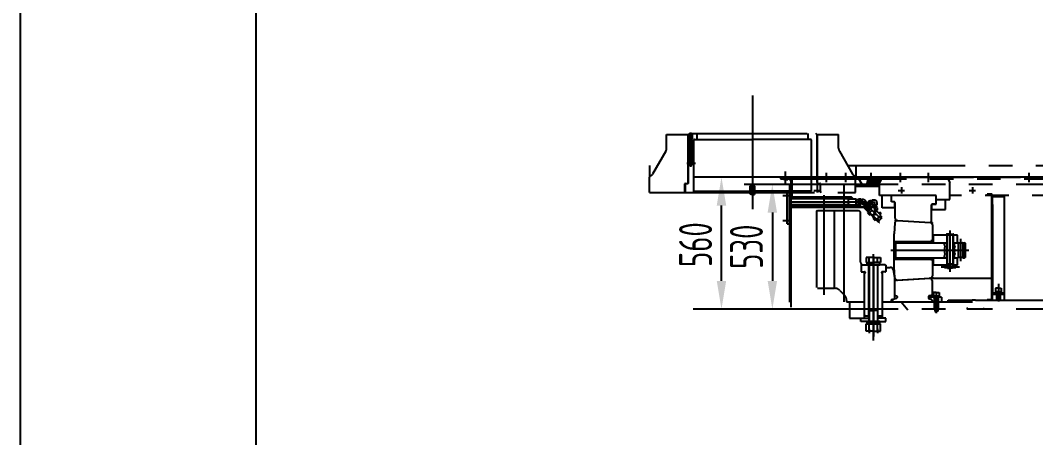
# Model space of a CAD drawing. Header units: millimetres. Extents: x -10 to 16810, y -10 to 11890.
# Drawn here: x 0 to 4313, y 6953 to 8725 of the extents above; entities that cross this region are included whole.
import ezdxf

# ---------------------------------------------------------------- set-up
doc = ezdxf.new("R2010")
doc.units = ezdxf.units.MM
doc.header["$LTSCALE"] = 400
for name, pattern in [('F', [0.75, 0.5, -0.25]), ('G', [2, 1.25, -0.25, 0.25, -0.25]), ('K', [2.5, 1.25, -0.25, 0.25, -0.25, 0.25, -0.25])]:
    doc.linetypes.add(name, pattern=pattern)
for name, color, linetype in [('01', 7, 'Continuous'), ('02', 1, 'Continuous'), ('04', 2, 'F'), ('05', 4, 'G'), ('07', 6, 'K'), ('08', 1, 'Continuous')]:
    doc.layers.add(name, color=color, linetype=linetype)
doc.styles.get("Standard").update_dxf_attribs({"font": 'isocp', "width": 0.707, "bigfont": 'intecad.shx'})
doc.dimstyles.new('INTE', dxfattribs={"dimscale": 40, "dimtxt": 3.5, "dimasz": 3, "dimexe": 3, "dimexo": 0, "dimgap": 1, "dimtad": 1, "dimdsep": 46, "dimtxsty": 'Standard', "dimcen": 0, "dimclrd": 1, "dimclre": 1, "dimclrt": 3, "dimaunit": 1, "dimazin": 0, "dimtfac": 1, "dimtmove": 0, "dimatfit": 0, "dimfxl": 1, "dimarcsym": 0})

# ---------------------------------------------------------------- blocks, each defined once
blk = doc.blocks.new('*D7')
at = {"layer": '08', "color": 1, "lineweight": -2}
for p, q in [((3039.7, 8058.8), (2858.4, 8058.8)), ((2978.4, 7618.8), (2978.4, 7938.8)), ((3267.7, 7498.8), (2858.4, 7498.8))]:
    blk.add_line(p, q, dxfattribs=at)
at = {"layer": '08', "color": 1}
for points in [[(2958.4, 7938.8), (2998.4, 7938.8), (2978.4, 8058.8)], [(2958.4, 7618.8), (2998.4, 7618.8), (2978.4, 7498.8)]]:
    blk.add_solid(points, dxfattribs=at)
at = {"layer": 'Defpoints', "color": 0}
for p in [(2978.4, 8058.8), (3039.7, 8058.8), (3267.7, 7498.8)]:
    blk.add_point(p, dxfattribs=at)
at = {"layer": '08', "color": 3, "insert": (2868.4, 7772.7), "char_height": 140, "attachment_point": 5, "rotation": 90}
blk.add_mtext('560', dxfattribs=at)
blk = doc.blocks.new('*U5')
at = {"layer": '01'}
for p, q in [((0, 80), (4, 80)), ((0, 80), (0, 0)), ((6, 14.5), (6, 78)), ((0, 0), (50, 0)), ((48, 6), (14.5, 6)), ((50, 0), (50, 4))]:
    blk.add_line(p, q, dxfattribs=at)
for centre, radius, start, end in [((4, 78), 1.98, 359.954, 90), ((14.5, 14.5), 8.5, 180, 270), ((48, 4), 1.98, 0, 89.9911)]:
    blk.add_arc(centre, radius, start, end, dxfattribs=at)
blk = doc.blocks.new('*U6')
at = {"layer": '01'}
for p, q in [((-9.2, 3.1), (-9.2, 0)), ((0, 3.1), (-9.2, 3.1)), ((-9.2, 0), (0, 0)), ((0, 0), (-1.8, 3.1)), ((0, 3.1), (1.8, 0)), ((0, 3.1), (9.2, 3.1)), ((9.2, 0), (0, 0)), ((9.2, 3.1), (9.2, 0))]:
    blk.add_line(p, q, dxfattribs=at)
at = {"layer": '05'}
blk.add_line((0, 5.2), (0, -2.1), dxfattribs=at)
blk = doc.blocks.new('*D12')
at = {"layer": '08', "color": 1, "lineweight": -2}
for p, q in [((3267.7, 8028.8), (3074.5, 8028.8)), ((3194.5, 7908.8), (3194.5, 7618.8)), ((3267.7, 7498.8), (3074.5, 7498.8))]:
    blk.add_line(p, q, dxfattribs=at)
at = {"layer": '08', "color": 1}
for points in [[(3174.5, 7908.8), (3214.5, 7908.8), (3194.5, 8028.8)], [(3174.5, 7618.8), (3214.5, 7618.8), (3194.5, 7498.8)]]:
    blk.add_solid(points, dxfattribs=at)
at = {"layer": 'Defpoints', "color": 0}
for p in [(3267.7, 8028.8), (3194.5, 7498.8), (3267.7, 7498.8)]:
    blk.add_point(p, dxfattribs=at)
at = {"layer": '08', "color": 3, "insert": (3084.5, 7763.8), "char_height": 140, "attachment_point": 5, "rotation": 90}
blk.add_mtext('530', dxfattribs=at)
blk = doc.blocks.new('*U80')
at = {"layer": '01'}
blk.add_lwpolyline([(25, 292), (25, 5)], dxfattribs=at)
at = {"layer": '02'}
blk.add_lwpolyline([(0, 297), (0, 0)], dxfattribs=at)

msp = doc.modelspace()

# ---------------------------------------------------------------- hatches: boundary and pattern name
at = {"layer": '07', "linetype": 'K'}
h = msp.add_hatch(dxfattribs=at)
h.set_pattern_fill('_USER', color=6, scale=5, angle=315, style=0, double=1, pattern_type=0)
h.set_pattern_definition([(315, (-1262.5316, 1423.421), (3.535534, 3.535534), []), (45, (-1262.5316, 1423.421), (-3.535534, 3.535534), [])])
h.paths.add_polyline_path([(3649.161, 8020.8052), (3649.161, 8036.8052), (3662.161, 8058.8052), (3604.661, 8058.8052), (3594.479, 8020.8052)])
h = msp.add_hatch(color=6, dxfattribs=at)
h.paths.add_polyline_path([(4020.161, 7504.1731), (4020.161, 7500.8052), (4024.3172, 7500.8052)])
h.paths.add_polyline_path([(4096.161, 7504.0232), (4092.1038, 7500.8052), (4096.161, 7500.8052)])

# ---------------------------------------------------------------- linework, layer by layer
at = {"layer": '01'}
for p, q in [((5998.661, 8058.8052), (3039.698, 8058.8052)), ((3257.661, 7860.6552), (3257.661, 7994.6552)), ((3267.661, 7994.6552), (3257.661, 7994.6552)), ((3257.661, 7860.6552), (3257.661, 7994.6552)), ((3267.661, 7994.6552), (3257.661, 7994.6552)), ((3267.661, 7860.6552), (3267.661, 7994.6552)), ((3267.661, 7860.6552), (3267.661, 7994.6552)), ((3531.2616, 7973.6552), (3267.661, 7973.6552)), ((3524.3898, 7966.8658), (3267.661, 7966.8658)), ((3524.3898, 7941.8658), (3267.661, 7941.8658)), ((3517.9903, 7966.8658), (3549.9903, 7966.8658)), ((3517.9903, 7941.8658), (3517.9903, 7966.8658)), ((3517.9903, 7941.8658), (3549.9903, 7941.8658)), ((3538.051, 7966.8658), (3531.2616, 7973.6552)), ((3549.9903, 7965.0591), (3559.9903, 7965.0591)), ((3549.9903, 7943.6726), (3559.9903, 7943.6726)), ((3559.9903, 7966.8658), (3569.9903, 7966.8658)), ((3559.9903, 7959.0716), (3569.9903, 7959.0716)), ((3559.9903, 7949.6601), (3569.9903, 7949.6601)), ((3559.9903, 7941.8658), (3569.9903, 7941.8658)), ((3571.2616, 7933.6552), (3563.051, 7941.8658)), ((3575.1669, 7961.6533), (3569.9903, 7961.5599)), ((3575.1669, 7961.6533), (3569.9903, 7961.5599)), ((3575.4194, 7947.6555), (3569.9903, 7947.5576)), ((3575.4194, 7947.6555), (3569.9903, 7947.5576)), ((3580.1187, 7964.367), (3575.1196, 7964.2768)), ((3575.1196, 7964.2768), (3575.4667, 7945.0319)), ((3576.965, 7945.059), (3575.4667, 7945.0319)), ((3580.8251, 7943.3703), (3580.5264, 7943.6585)), ((3592.9331, 7955.9231), (3580.8251, 7943.3703)), ((3581.5273, 7944.0983), (3584.1843, 7941.5354)), ((3591.774, 7953.1248), (3582.3251, 7943.3288)), ((3582.6341, 7939.9282), (3595.5901, 7953.3603)), ((3587.3329, 7935.3959), (3582.6341, 7939.9282)), ((3592.9331, 7955.9231), (3586.9737, 7961.6714)), ((3590.9762, 7953.8943), (3593.6332, 7951.3315)), ((3600.2889, 7948.828), (3595.5901, 7953.3603)), ((3604.3417, 7957.3637), (3602.3417, 7955.8566)), ((3602.3417, 7955.8566), (3602.3417, 7946.8708)), ((3604.3417, 7945.3637), (3602.3417, 7946.8708)), ((3604.3417, 7957.3637), (3604.3417, 7945.3637)), ((3607.0664, 7938.6449), (3605.6647, 7939.9969)), ((3607.0664, 7938.6449), (3605.6647, 7939.9969)), ((3608.3417, 7958.3637), (3607.3417, 7957.3637)), ((3607.3417, 7957.3637), (3607.3417, 7945.3637)), ((3608.3417, 7944.3637), (3607.3417, 7945.3637)), ((3618.3417, 7958.3637), (3608.3417, 7958.3637)), ((3618.3417, 7958.3637), (3608.3417, 7958.3637)), ((3618.3417, 7944.3637), (3608.3417, 7944.3637)), ((3618.3417, 7944.3637), (3608.3417, 7944.3637)), ((3618.3417, 7960.9877), (3618.3417, 7941.7397)), ((3629.3417, 7960.9877), (3618.3417, 7960.9877)), ((3618.3417, 7941.7397), (3638.9657, 7941.7397)), ((3622.5365, 7941.7397), (3622.5365, 7936.0922)), ((3636.1469, 7941.7397), (3636.1469, 7936.0922)), ((3638.9657, 7951.3637), (3638.9657, 7941.7397)), ((3583.9037, 7933.6552), (3267.661, 7933.6552)), ((3582.661, 7930.6552), (3267.661, 7930.6552)), ((3647.1639, 7866.1524), (3582.661, 7930.6552)), ((3649.2852, 7868.2737), (3583.7932, 7933.7657)), ((3597.347, 7928.5685), (3595.9453, 7929.9205)), ((3597.347, 7928.5685), (3595.9453, 7929.9205)), ((3601.8548, 7911.4615), (3598.3071, 7907.9382)), ((3598.3071, 7907.9382), (3608.0738, 7898.1039)), ((3620.8119, 7933.7186), (3602.2624, 7915.2965)), ((3608.0394, 7921.0338), (3602.3639, 7915.3973)), ((3607.9734, 7920.9682), (3603.4371, 7924.7994)), ((3611.6215, 7901.6272), (3608.0738, 7898.1039)), ((3614.6825, 7927.8153), (3608.4442, 7921.3479)), ((3614.6825, 7927.8153), (3608.4442, 7921.3479)), ((3614.8786, 7914.437), (3609.0582, 7908.6567)), ((3615.1922, 7928.1375), (3611.0527, 7932.6947)), ((3620.3035, 7936.0922), (3638.9657, 7936.0922)), ((3620.3035, 7934.2306), (3620.3035, 7936.0922)), ((3656.0452, 7898.2416), (3620.8119, 7933.7186)), ((3636.3417, 7919.5637), (3636.3417, 7918.0814)), ((3656.0452, 7898.2416), (3637.5972, 7879.9203)), ((3638.9657, 7929.5637), (3638.9657, 7936.0922)), ((3647.2803, 7907.0672), (3650.828, 7910.5905)), ((3656.7535, 7904.624), (3650.828, 7910.5905)), ((3656.7535, 7904.624), (3653.2058, 7901.1007)), ((3257.661, 7860.6552), (3267.661, 7860.6552)), ((3257.661, 7860.6552), (3267.661, 7860.6552)), ((3624.4749, 7888.8414), (3620.9272, 7885.3181)), ((3620.9272, 7885.3181), (3630.6939, 7875.4838)), ((3634.2416, 7879.0071), (3630.6939, 7875.4838)), ((3647.1639, 7866.1524), (3649.2852, 7868.2737))]:
    msp.add_line(p, q, dxfattribs=at)
at = {"layer": '01', "color": 7, "linetype": 'Continuous'}
for p, q in [((3549.9903, 7941.8658), (3549.9903, 7966.8658)), ((3559.9903, 7941.8658), (3559.9903, 7966.8658)), ((3569.9903, 7941.8658), (3569.9903, 7966.8658)), ((3601.2231, 7949.7965), (3585.992, 7934.0058)), ((3589.7998, 7937.9535), (3596.9972, 7931.0111)), ((3608.4206, 7942.8541), (3593.1894, 7927.0634)), ((3594.5911, 7925.7114), (3609.8223, 7941.5021)), ((3597.4154, 7945.8488), (3604.6128, 7938.9064)), ((3599.6293, 7920.8517), (3614.8605, 7936.6424)), ((3601.2231, 7949.7965), (3608.4206, 7942.8541)), ((3607.3417, 7957.3637), (3604.3417, 7957.3637)), ((3607.3417, 7945.3637), (3604.3417, 7945.3637)), ((3611.0527, 7932.6947), (3606.0145, 7937.5544)), ((3614.8605, 7936.6424), (3609.8223, 7941.5021)), ((3585.992, 7934.0058), (3593.1894, 7927.0634)), ((3599.6293, 7920.8517), (3594.5911, 7925.7114)), ((3603.4371, 7924.7994), (3598.3989, 7929.659)), ((3640.3113, 7929.5637), (3624.9383, 7929.5637)), ((3640.3113, 7919.5637), (3634.8696, 7919.5637)), ((3640.3113, 7929.5637), (3640.3113, 7919.5637))]:
    msp.add_line(p, q, dxfattribs=at)
at = {"layer": '01'}
msp.add_lwpolyline([(3660.9264, 7887.3124), (3653.0382, 7895.2552), (3640.6042, 7882.9066), (3648.4924, 7874.9638)], close=True, dxfattribs=at)
for centre, radius, start, end in [((3577.0552, 7940.0598), 5, 46.0333581, 91.0333581), ((3580.2923, 7954.7446), 9.624, 46.0333581, 91.0333581), ((3629.3417, 7951.3637), 9.624, 0, 90)]:
    msp.add_arc(centre, radius, start, end, dxfattribs=at)
at = {"layer": '02'}
for p, q in [((3569.9903, 7960.5597), (3575.1849, 7960.6534)), ((3569.9903, 7948.5578), (3575.4013, 7948.6554)), ((3604.9705, 7939.2772), (3606.3721, 7937.9252)), ((3607.3417, 7957.3637), (3618.3417, 7957.3637)), ((3607.3417, 7945.3637), (3618.3417, 7945.3637)), ((3596.6396, 7930.6403), (3598.0413, 7929.2883))]:
    msp.add_line(p, q, dxfattribs=at)
at = {"layer": '04', "color": 2, "linetype": 'F'}
for p, q in [((3603.6768, 7909.6395), (3605.7981, 7911.7608)), ((3610.0408, 7903.2755), (3612.1621, 7905.3968)), ((3626.3042, 7887.012), (3628.4255, 7889.1334)), ((3634.7785, 7882.7585), (3630.5213, 7878.5305)), ((3632.6682, 7880.6481), (3634.7895, 7882.7694))]:
    msp.add_line(p, q, dxfattribs=at)
at = {"layer": '05', "color": 4, "linetype": 'G'}
for p, q in [((3110.661, 8405.4677), (3110.661, 7923.6598)), ((2848.911, 8103.3258), (2848.911, 8249.4608)), ((2831.1493, 8119.3052), (2867.4639, 8119.3052)), ((3250.661, 8025.9908), (3250.661, 8083.1907)), ((3239.7641, 7981.6552), (3277.9552, 7981.6552)), ((3415.003, 7560.1288), (3415.003, 7982.7823)), ((3267.661, 7954.3658), (3594.6937, 7954.3658)), ((3559.2957, 7954.3658), (3580.6849, 7954.3658)), ((3580.6849, 7954.3658), (3607.2449, 7928.747)), ((3612.981, 7923.2142), (3597.1903, 7938.4453)), ((3602.3417, 7951.3637), (3623.3417, 7951.3637)), ((3629.3417, 7951.3637), (3618.372, 7951.3637)), ((3629.3417, 7896.4636), (3629.3417, 7951.3637)), ((3604.7375, 7904.3362), (3608.9801, 7908.5788)), ((3655.6423, 7882.0646), (3609.5017, 7926.5702)), ((3636.8439, 7914.884), (3621.8395, 7899.9826)), ((3277.9552, 7873.6552), (3239.7641, 7873.6552)), ((3631.6075, 7885.9514), (3627.3503, 7881.7234)), ((3627.3649, 7881.7087), (3631.6075, 7885.9514)), ((3623.861, 7365.9128), (3623.861, 7732.2891)), ((3697.411, 7748.7552), (4028.9111, 7748.7552))]:
    msp.add_line(p, q, dxfattribs=at)
at = {"layer": '07', "color": 6, "linetype": 'K'}
for p, q in [((2745.536, 8239.8052), (2837.661, 8239.8052)), ((2745.536, 8182.0039), (2745.536, 8239.8052)), ((2842.661, 8244.8052), (2836.661, 8238.8052)), ((2836.661, 8038.8052), (2836.661, 8239.8052)), ((2836.661, 8238.8052), (2836.661, 8032.8052)), ((2842.661, 8244.8052), (3378.661, 8244.8052)), ((2843.411, 8244.8052), (2843.411, 8219.8052)), ((2854.411, 8244.8052), (2854.411, 8219.8052)), ((2874.661, 8219.8052), (2874.661, 8244.8052)), ((3346.661, 8219.8052), (3346.661, 8244.8052)), ((3384.661, 8238.8052), (3378.661, 8244.8052)), ((3383.661, 8239.8052), (3475.786, 8239.8052)), ((3384.661, 8038.8052), (3384.661, 8239.8052)), ((3384.661, 8238.8052), (3384.661, 7994.8052)), ((3475.786, 8182.0039), (3475.786, 8239.8052)), ((2843.411, 8219.8052), (2854.411, 8219.8052)), ((2844.661, 8109.8052), (2844.661, 8219.8052)), ((2853.161, 8109.8052), (2853.161, 8219.8052)), ((2860.661, 7999.8052), (2860.661, 8216.8052)), ((2863.661, 8219.8052), (3110.661, 8219.8052)), ((3357.661, 8219.8052), (3110.661, 8219.8052)), ((3360.661, 7999.8052), (3360.661, 8216.8052)), ((2742.1867, 8169.5039), (2685.7803, 8071.8052)), ((3479.1354, 8169.5039), (3535.5418, 8071.8052)), ((2672.661, 8108.8052), (2672.661, 8058.8052)), ((2672.661, 8108.8052), (2672.661, 8058.8052)), ((2836.661, 8125.8052), (2844.661, 8125.8052)), ((2836.661, 8112.8052), (2844.661, 8112.8052)), ((2844.661, 8109.8052), (2853.161, 8109.8052)), ((2848.911, 8107.1744), (2844.661, 8109.8052)), ((2848.911, 8107.1744), (2853.161, 8109.8052)), ((3514.1798, 8108.8052), (5262.161, 8108.8052)), ((3548.661, 8108.8052), (3548.661, 8058.8052)), ((3423.2991, 8077.4138), (3423.2991, 8038.1089)), ((3505.7843, 8077.4138), (3505.7843, 8038.1089)), ((3613.2801, 8077.4138), (3613.2801, 8038.1089)), ((3738.0972, 8077.4138), (3738.0972, 8038.1089)), ((3856.4452, 8077.4138), (3856.4452, 8038.1089)), ((4284.4066, 8077.4138), (4284.4066, 8038.1089)), ((2674.522, 8065.3052), (2672.661, 8065.3052)), ((2672.911, 7994.8052), (2672.911, 8058.8052)), ((2822.966, 7997.8052), (2822.966, 8031.6052)), ((2825.661, 8032.8052), (2824.161, 8031.3052)), ((2824.161, 8031.3052), (2824.161, 7994.8052)), ((2824.166, 8032.8052), (2836.661, 8032.8052)), ((2835.0534, 8032.8052), (2836.661, 8038.8052)), ((3100.661, 8021.683), (3108.161, 8026.0131)), ((3108.161, 8026.0131), (3110.661, 8026.0131)), ((3110.661, 7983.7015), (3110.661, 8027.2735)), ((3113.161, 8026.0131), (3110.661, 8026.0131)), ((3120.661, 8021.683), (3113.161, 8026.0131)), ((3243.661, 8058.8052), (3243.661, 8052.8052)), ((3257.661, 8058.8052), (3257.661, 8052.8052)), ((3264.161, 8052.8052), (5998.661, 8052.8052)), ((3267.661, 8028.8052), (3267.661, 7498.8052)), ((3267.661, 8024.7868), (3267.661, 8028.8052)), ((8729.661, 8028.8052), (3267.661, 8028.8052)), ((3386.2687, 8032.8052), (3384.661, 8038.8052)), ((3386.2687, 8032.8052), (3397.156, 8032.8052)), ((3398.356, 7997.8052), (3398.356, 8031.6052)), ((3497.7225, 8029.7868), (3497.7225, 7498.8052)), ((3546.8001, 8065.3052), (3548.661, 8065.3052)), ((3548.411, 7994.8052), (3548.411, 8058.8052)), ((3548.411, 8058.8052), (5900.6293, 8058.8052)), ((3548.411, 8058.8052), (8448.911, 8058.8052)), ((3580.1004, 8020.8052), (3558.161, 8058.8052)), ((3594.479, 8020.8052), (3604.661, 8058.8052)), ((3662.161, 8058.8052), (3649.161, 8036.8052)), ((3649.161, 7982.1052), (3649.161, 8036.8052)), ((3935.661, 8058.8052), (3948.661, 8036.8052)), ((3948.661, 7964.1052), (3948.661, 8036.8052)), ((2672.911, 7994.8052), (3548.411, 7994.8052)), ((2822.966, 7997.8052), (2819.966, 7994.8052)), ((2824.161, 7997.8052), (2822.966, 7997.8052)), ((2824.161, 7994.8052), (3384.661, 7994.8052)), ((2859.3213, 7994.8052), (2860.661, 7999.8052)), ((2860.661, 7999.8052), (3110.661, 7999.8052)), ((3100.661, 7994.8052), (3100.661, 8021.683)), ((3100.661, 8021.683), (3110.661, 8021.683)), ((3100.661, 7988.0131), (3100.661, 7994.8052)), ((3102.661, 7986.0131), (3100.661, 7988.0131)), ((3100.661, 7988.0131), (3110.661, 7988.0131)), ((3102.661, 7994.8052), (3102.661, 8021.683)), ((3102.661, 7986.0131), (3102.661, 7994.8052)), ((3110.661, 7986.0131), (3102.661, 7986.0131)), ((3120.661, 8021.683), (3110.661, 8021.683)), ((3360.661, 7999.8052), (3110.661, 7999.8052)), ((3120.661, 7988.0131), (3110.661, 7988.0131)), ((3110.661, 7986.0131), (3118.661, 7986.0131)), ((3118.661, 7994.8052), (3118.661, 8021.683)), ((3118.661, 7986.0131), (3118.661, 7994.8052)), ((3118.661, 7986.0131), (3120.661, 7988.0131)), ((3120.661, 7994.8052), (3120.661, 8021.683)), ((3120.661, 7988.0131), (3120.661, 7994.8052)), ((3272.661, 8007.7768), (3272.661, 7498.8052)), ((3371.274, 8002.7868), (3398.3577, 8002.7868)), ((3398.356, 7997.8052), (3384.661, 7997.8052)), ((3398.356, 7997.8052), (3401.356, 7994.8052)), ((3548.411, 8020.8052), (3594.479, 8020.8052)), ((3594.479, 8020.8052), (3649.161, 8020.8052)), ((3887.411, 7982.1052), (3649.161, 7982.1052)), ((3660.661, 7929.1052), (3660.661, 7982.1052)), ((3700.661, 7954.1052), (3700.661, 7982.1052)), ((3729.4596, 8002.7868), (3756.5434, 8002.7868)), ((3743.0015, 8016.3287), (3743.0015, 7989.2449)), ((3887.411, 7982.1052), (3890.411, 7979.1052)), ((5998.661, 7982.1052), (3948.661, 7982.1052)), ((4031.0764, 8002.7868), (4058.1601, 8002.7868)), ((4044.6182, 8016.3287), (4044.6182, 7989.2449)), ((4106.661, 7986.8052), (4106.661, 7984.3052)), ((4124.161, 7986.8052), (4106.661, 7986.8052)), ((4124.161, 7984.3052), (4106.661, 7984.3052)), ((4127.161, 7542.3052), (4127.161, 7981.3052)), ((4129.661, 7536.8052), (4129.661, 7981.3052)), ((3712.661, 7954.1052), (3700.661, 7954.1052)), ((3711.661, 7954.1052), (3714.661, 7951.1052)), ((3714.661, 7929.1052), (3714.661, 7951.1052)), ((3715.661, 7885.2043), (3715.661, 7951.1052)), ((3870.411, 7872.2735), (3870.411, 7942.1052)), ((3871.411, 7941.1052), (3874.411, 7944.1052)), ((3871.411, 7922.1052), (3871.411, 7941.1052)), ((3890.411, 7944.1052), (3872.411, 7944.1052)), ((3875.361, 7944.1052), (3890.461, 7944.1052)), ((3880.311, 7944.1052), (3890.461, 7944.1052)), ((3890.411, 7944.1052), (3890.411, 7979.1052)), ((3890.411, 7964.1052), (3948.661, 7964.1052)), ((3930.411, 7922.1052), (3930.411, 7964.1052)), ((4129.661, 7977.8052), (4179.661, 7977.8052)), ((4129.661, 7942.8052), (4129.661, 7561.8052)), ((4179.661, 7977.8052), (4179.661, 7561.8052)), ((3382.661, 7914.6552), (3385.661, 7917.6552)), ((3382.661, 7914.6552), (3382.661, 7590.4552)), ((3385.661, 7917.6552), (3560.861, 7917.6552)), ((3457.032, 7917.6552), (3457.032, 7587.4552)), ((3560.861, 7917.6552), (3566.861, 7911.6552)), ((3566.861, 7911.6552), (3566.861, 7708.3552)), ((3714.661, 7929.1052), (3660.661, 7929.1052)), ((3871.411, 7922.1052), (3930.411, 7922.1052)), ((3715.095, 7865.7713), (3712.411, 7818.4288)), ((3715.661, 7875.7552), (3715.4622, 7872.2485)), ((3715.661, 7875.7552), (3719.1157, 7875.5594)), ((3725.095, 7875.2204), (3865.128, 7867.2815)), ((3725.645, 7875.1892), (3864.9771, 7867.2901)), ((3870.4858, 7866.9778), (3874.411, 7866.7552)), ((3874.411, 7862.7017), (3874.411, 7866.7552)), ((3874.411, 7857.3061), (3874.411, 7780.2552)), ((3712.411, 7679.0816), (3712.411, 7818.4288)), ((3879.411, 7780.2552), (3879.411, 7812.2552)), ((3980.911, 7812.2552), (3879.411, 7812.2552)), ((3948.911, 7817.2552), (3935.411, 7817.2552)), ((3935.911, 7812.2552), (3935.911, 7685.2552)), ((3936.411, 7811.2552), (3936.4111, 7681.2052)), ((3948.911, 7832.2552), (3948.911, 7657.2552)), ((3948.911, 7817.2552), (3962.411, 7817.2552)), ((3961.411, 7811.2552), (3961.4111, 7681.2052)), ((3961.911, 7812.2552), (3961.911, 7685.2552)), ((3980.911, 7780.2552), (3980.911, 7812.2552)), ((3712.411, 7786.7552), (3868.061, 7786.7552)), ((3714.111, 7786.7552), (3712.611, 7785.8892)), ((3712.611, 7785.8892), (3712.611, 7711.6212)), ((3714.111, 7780.7552), (3712.611, 7781.6212)), ((3714.111, 7780.7552), (3714.111, 7716.7552)), ((3714.111, 7780.7552), (3874.411, 7780.7552)), ((3714.611, 7779.4514), (3717.611, 7780.2552)), ((3714.611, 7779.4514), (3714.611, 7718.0591)), ((3717.611, 7780.2552), (3717.611, 7717.2552)), ((3717.611, 7780.2552), (3936.4111, 7780.2552)), ((3874.411, 7788.2552), (3868.061, 7788.2552)), ((3868.061, 7788.2552), (3868.061, 7786.7552)), ((3868.061, 7787.7552), (3874.411, 7787.7552)), ((3879.411, 7799.7552), (3874.411, 7799.7552)), ((3874.411, 7781.2552), (3879.411, 7781.2552)), ((3961.4111, 7780.2552), (3983.9111, 7780.2552)), ((3983.9111, 7780.2552), (3983.9111, 7717.2552)), ((3993.9111, 7797.4968), (3993.9111, 7702.117)), ((4003.9111, 7780.2552), (4010.9111, 7780.2552)), ((4003.9111, 7780.2552), (4003.9111, 7717.2552)), ((4013.9111, 7779.4514), (4010.9111, 7780.2552)), ((4010.9111, 7780.2552), (4010.9111, 7717.2552)), ((4013.9111, 7779.4514), (4013.9111, 7718.0591)), ((3623.861, 7721.8702), (3623.861, 7382.7563)), ((3571.361, 7691.9921), (3571.361, 7658.1052)), ((3571.361, 7685.3052), (3573.361, 7687.3052)), ((3573.361, 7687.3052), (3623.861, 7687.3052)), ((3593.466, 7718.8052), (3593.466, 7696.3052)), ((3623.861, 7718.8052), (3593.466, 7718.8052)), ((3593.466, 7696.3052), (3623.861, 7696.3052)), ((3596.611, 7687.3052), (3596.611, 7696.3052)), ((3596.611, 7696.3052), (3623.861, 7696.3052)), ((3623.861, 7687.3052), (3596.611, 7687.3052)), ((3604.861, 7460.8052), (3604.861, 7687.3052)), ((3605.861, 7696.3052), (3605.861, 7718.8052)), ((3605.861, 7687.3052), (3605.861, 7445.8052)), ((3623.861, 7718.8052), (3654.256, 7718.8052)), ((3651.111, 7696.3052), (3623.861, 7696.3052)), ((3654.256, 7696.3052), (3623.861, 7696.3052)), ((3674.361, 7687.3052), (3623.861, 7687.3052)), ((3623.861, 7687.3052), (3651.111, 7687.3052)), ((3641.861, 7696.3052), (3641.861, 7718.8052)), ((3641.861, 7687.3052), (3641.861, 7445.8052)), ((3642.861, 7460.8052), (3642.861, 7687.3052)), ((3651.111, 7687.3052), (3651.111, 7696.3052)), ((3654.256, 7718.8052), (3654.256, 7696.3052)), ((3674.361, 7687.3052), (3676.361, 7685.3052)), ((3676.361, 7685.3052), (3676.361, 7658.1052)), ((3712.411, 7710.7552), (3868.061, 7710.7552)), ((3715.095, 7631.7392), (3712.411, 7679.0816)), ((3714.111, 7716.7552), (3712.611, 7715.8892)), ((3714.111, 7710.7552), (3712.611, 7711.6212)), ((3714.111, 7716.7552), (3874.411, 7716.7552)), ((3714.611, 7718.0591), (3717.611, 7717.2552)), ((3717.611, 7717.2552), (3936.4111, 7717.2552)), ((3868.061, 7710.7552), (3868.061, 7709.2552)), ((3868.061, 7709.7552), (3874.411, 7709.7552)), ((3874.411, 7709.2552), (3868.061, 7709.2552)), ((3874.411, 7717.2552), (3874.411, 7640.2043)), ((3874.411, 7716.2552), (3879.411, 7716.2552)), ((3879.411, 7697.7552), (3874.411, 7697.7552)), ((3879.411, 7685.2552), (3879.411, 7717.2552)), ((3936.4111, 7685.2552), (3879.411, 7685.2552)), ((3911.3431, 7678.2552), (3989.5765, 7678.2552)), ((3926.3431, 7681.2052), (3971.6289, 7681.2052)), ((3926.3431, 7675.3052), (3926.3431, 7681.2052)), ((3937.6611, 7681.4052), (3936.4111, 7682.6552)), ((3937.6611, 7681.4052), (3937.6611, 7681.2052)), ((3948.9111, 7681.4052), (3937.6611, 7681.4052)), ((3948.9111, 7681.4052), (3960.1611, 7681.4052)), ((3960.1611, 7681.4052), (3961.4111, 7682.6552)), ((3960.1611, 7681.4052), (3960.1611, 7681.2052)), ((3961.4111, 7717.2552), (3983.9111, 7717.2552)), ((3980.911, 7685.2552), (3961.4111, 7685.2552)), ((3980.911, 7685.2552), (3980.911, 7717.2552)), ((4003.9111, 7717.2552), (4010.9111, 7717.2552)), ((4013.9111, 7718.0591), (4010.9111, 7717.2552)), ((3572.161, 7657.3052), (3586.6184, 7657.3052)), ((3585.861, 7460.8052), (3585.861, 7657.3052)), ((3586.7397, 7650.1839), (3588.7397, 7652.1839)), ((3660.9824, 7650.1839), (3658.9824, 7652.1839)), ((3675.561, 7657.3052), (3661.861, 7657.3052)), ((3661.861, 7460.8052), (3661.861, 7657.3052)), ((3676.361, 7676.3552), (3695.2231, 7676.3552)), ((3708.0885, 7665.2206), (3712.861, 7632.3052)), ((3874.411, 7634.8087), (3874.411, 7630.7552)), ((3926.3431, 7675.3052), (3971.6265, 7675.3052)), ((3936.4111, 7675.3052), (3936.4111, 7675.2552)), ((3936.4111, 7675.2552), (3938.1431, 7672.2552)), ((3937.6611, 7675.1052), (3936.9235, 7674.3677)), ((3937.6611, 7675.1052), (3937.6611, 7675.3052)), ((3948.9111, 7675.1052), (3937.6611, 7675.1052)), ((3938.1431, 7672.2552), (3948.9111, 7672.2552)), ((3948.9111, 7675.1052), (3960.1611, 7675.1052)), ((3959.679, 7672.2552), (3948.9111, 7672.2552)), ((3961.4111, 7675.2552), (3959.679, 7672.2552)), ((3960.1611, 7675.1052), (3960.1611, 7675.3052)), ((3960.1611, 7675.1052), (3960.8986, 7674.3677)), ((3961.4111, 7675.3052), (3961.4111, 7675.2552)), ((3712.861, 7632.3052), (3712.861, 7542.8052)), ((3712.861, 7612.1474), (3712.861, 7542.8052)), ((3715.661, 7621.7552), (3715.4622, 7625.262)), ((3715.661, 7621.7552), (3719.1157, 7621.9511)), ((3722.295, 7622.1313), (3862.295, 7630.0683)), ((3725.645, 7622.3212), (3864.9771, 7630.2204)), ((3862.295, 7630.0683), (4127.161, 7630.0683)), ((3870.4858, 7630.5327), (3874.411, 7630.7552)), ((3872.861, 7620.0844), (3872.861, 7549.3052)), ((4154.661, 7605.6302), (4154.661, 7531.4211)), ((3385.661, 7587.4552), (3458.4562, 7587.4552)), ((3481.0836, 7578.0826), (3500.4885, 7558.6778)), ((3712.861, 7557.4694), (3722.6375, 7554.8498)), ((3724.861, 7551.952), (3724.861, 7548.8839)), ((3857.861, 7552.7879), (3857.861, 7545.6072)), ((3912.861, 7549.3052), (3858.861, 7549.3052)), ((3858.861, 7549.3052), (3858.861, 7545.3392)), ((3872.861, 7557.9501), (3860.3401, 7555.7423)), ((3890.461, 7553.4052), (3878.261, 7553.4052)), ((3878.261, 7553.4052), (3878.261, 7549.3052)), ((3878.261, 7549.3052), (3890.461, 7549.3052)), ((3890.461, 7569.4052), (3878.461, 7569.4052)), ((3878.461, 7569.4052), (3878.461, 7553.4052)), ((3878.461, 7553.4052), (3890.461, 7553.4052)), ((3881.461, 7549.3052), (3881.461, 7530.3052)), ((3882.461, 7549.3052), (3882.461, 7503.4052)), ((3890.461, 7549.3052), (3888.0939, 7553.4052)), ((3890.461, 7572.5577), (3890.461, 7481.7443)), ((3890.461, 7569.4052), (3902.461, 7569.4052)), ((3890.461, 7555.5019), (3890.461, 7547.2095)), ((3902.461, 7553.4052), (3890.461, 7553.4052)), ((3890.461, 7553.4052), (3902.661, 7553.4052)), ((3890.461, 7553.4052), (3892.8282, 7549.3052)), ((3902.661, 7549.3052), (3890.461, 7549.3052)), ((3898.461, 7549.3052), (3898.461, 7503.4052)), ((3899.461, 7549.3052), (3899.461, 7530.3052)), ((3902.461, 7569.4052), (3902.461, 7553.4052)), ((3902.661, 7553.4052), (3902.661, 7549.3052)), ((3912.861, 7549.3052), (3912.861, 7530.3052)), ((4129.661, 7567.8052), (4179.661, 7567.8052)), ((4129.661, 7561.8052), (4179.661, 7561.8052)), ((4129.661, 7561.8052), (4179.661, 7561.8052)), ((4154.661, 7571.9052), (4142.461, 7571.9052)), ((4142.461, 7571.9052), (4142.461, 7567.8052)), ((4142.461, 7567.8052), (4154.661, 7567.8052)), ((4142.661, 7587.9052), (4142.661, 7571.9052)), ((4154.661, 7587.9052), (4142.661, 7587.9052)), ((4142.661, 7571.9052), (4154.661, 7571.9052)), ((4146.661, 7571.9052), (4146.661, 7536.8052)), ((4146.661, 7565.9052), (4154.661, 7565.9052)), ((4148.261, 7565.9052), (4148.261, 7536.8052)), ((4154.661, 7567.8052), (4152.2939, 7571.9052)), ((4154.661, 7591.0577), (4154.661, 7538.963)), ((4154.661, 7587.9052), (4166.661, 7587.9052)), ((4154.661, 7574.0019), (4154.661, 7565.7095)), ((4166.661, 7571.9052), (4154.661, 7571.9052)), ((4154.661, 7571.9052), (4166.861, 7571.9052)), ((4154.661, 7571.9052), (4157.0282, 7567.8052)), ((4166.861, 7567.8052), (4154.661, 7567.8052)), ((4162.661, 7565.9052), (4154.661, 7565.9052)), ((4161.061, 7565.9052), (4161.061, 7536.8052)), ((4162.661, 7571.9052), (4162.661, 7536.8052)), ((4166.661, 7587.9052), (4166.661, 7571.9052)), ((4166.861, 7571.9052), (4166.861, 7567.8052)), ((4179.661, 7561.8052), (4179.661, 7536.8052)), ((3509.861, 7536.0504), (3509.861, 7530.3052)), ((3509.861, 7530.3052), (3585.861, 7530.3052)), ((3521.661, 7530.3052), (3585.861, 7530.3052)), ((3521.661, 7530.3052), (3521.661, 7460.8052)), ((3522.161, 7530.3052), (3585.861, 7530.3052)), ((3661.861, 7530.3052), (3698.861, 7530.3052)), ((3661.861, 7530.3052), (3941.261, 7530.3052)), ((3661.861, 7530.3052), (3941.261, 7530.3052)), ((3698.861, 7536.5217), (3698.861, 7530.3052)), ((3698.861, 7530.3052), (4044.5069, 7530.3052)), ((3701.3069, 7539.7093), (3712.861, 7542.8052)), ((3704.861, 7538.0262), (3704.861, 7530.3052)), ((3705.5057, 7530.3052), (3976.7374, 7530.3052)), ((3706.934, 7540.8794), (3722.7881, 7546.0307)), ((3741.661, 7530.3052), (3769.661, 7495.3052)), ((3869.1551, 7540.279), (3860.0846, 7542.7094)), ((3872.861, 7535.4493), (3872.861, 7530.3052)), ((3882.461, 7547.4052), (3890.461, 7547.4052)), ((3898.461, 7547.4052), (3890.461, 7547.4052)), ((3941.261, 7530.3052), (3941.261, 7536.8052)), ((3941.261, 7536.8052), (4043.9288, 7536.8052)), ((4020.161, 7530.3052), (4020.161, 7536.8052)), ((4058.161, 7536.8052), (4043.9288, 7536.8052)), ((4058.161, 7536.8052), (5303.5013, 7536.8052)), ((4106.661, 7539.3052), (4106.661, 7536.8052)), ((4106.661, 7539.3052), (4124.161, 7539.3052)), ((4106.661, 7536.8052), (4124.161, 7536.8052)), ((4127.161, 7536.8052), (4179.661, 7536.8052)), ((4146.661, 7541.9052), (4154.661, 7541.9052)), ((4162.661, 7541.9052), (4154.661, 7541.9052)), ((8729.661, 7498.8052), (3267.661, 7498.8052)), ((3589.861, 7470.8052), (3585.861, 7474.8052)), ((3589.861, 7470.8052), (3604.861, 7470.8052)), ((3605.861, 7493.3052), (3623.861, 7493.3052)), ((3641.861, 7493.3052), (3623.861, 7493.3052)), ((3641.861, 7470.8052), (3657.861, 7470.8052)), ((3657.861, 7470.8052), (3661.861, 7474.8052)), ((3882.461, 7503.4052), (3890.461, 7503.4052)), ((3882.461, 7495.3052), (3890.461, 7495.3052)), ((3884.061, 7503.4052), (3884.061, 7495.3052)), ((3884.061, 7495.3052), (3884.061, 7490.5974)), ((3884.061, 7490.5974), (3890.461, 7487.4356)), ((3884.061, 7490.5974), (3890.461, 7490.5974)), ((3898.461, 7503.4052), (3890.461, 7503.4052)), ((3898.461, 7495.3052), (3890.461, 7495.3052)), ((3896.861, 7490.5974), (3890.461, 7490.5974)), ((3896.861, 7490.5974), (3890.461, 7487.4356)), ((3896.861, 7503.4052), (3896.861, 7495.3052)), ((3896.861, 7495.3052), (3896.861, 7490.5974)), ((4024.3172, 7500.8052), (4020.161, 7504.1731)), ((4020.161, 7500.8052), (4096.161, 7500.8052)), ((4092.1038, 7500.8052), (4096.161, 7504.0232)), ((3521.661, 7460.8052), (3605.861, 7460.8052)), ((3570.861, 7445.8052), (3570.861, 7460.8052)), ((3570.861, 7460.8052), (3605.861, 7460.8052)), ((3623.861, 7445.8052), (3570.861, 7445.8052)), ((3593.466, 7405.8052), (3593.466, 7436.8052)), ((3593.466, 7436.8052), (3623.861, 7436.8052)), ((3596.611, 7436.8052), (3596.611, 7445.8052)), ((3596.611, 7445.8052), (3623.861, 7445.8052)), ((3623.861, 7436.8052), (3596.611, 7436.8052)), ((3605.361, 7445.8052), (3605.361, 7460.8052)), ((3605.861, 7405.8052), (3605.861, 7436.8052)), ((3623.861, 7436.8052), (3618.6649, 7445.8052)), ((3623.861, 7445.8052), (3676.861, 7445.8052)), ((3623.861, 7445.8052), (3629.0572, 7436.8052)), ((3651.111, 7445.8052), (3623.861, 7445.8052)), ((3654.256, 7436.8052), (3623.861, 7436.8052)), ((3623.861, 7436.8052), (3651.111, 7436.8052)), ((3676.861, 7460.8052), (3641.861, 7460.8052)), ((3641.861, 7405.8052), (3641.861, 7436.8052)), ((3642.361, 7445.8052), (3642.361, 7460.8052)), ((3651.111, 7436.8052), (3651.111, 7445.8052)), ((3654.256, 7405.8052), (3654.256, 7436.8052)), ((3676.861, 7445.8052), (3676.861, 7460.8052)), ((3623.861, 7405.8052), (3593.466, 7405.8052)), ((3605.861, 7414.8052), (3605.861, 7396.3052)), ((3623.861, 7405.8052), (3654.256, 7405.8052)), ((3641.861, 7414.8052), (3641.861, 7396.3052))]:
    msp.add_line(p, q, dxfattribs=at)
for points in [[(3927.881, 7717.2552), (3926.7969, 7720.0302), (3926.2961, 7722.4745), (3926.2531, 7724.6265), (3926.5422, 7726.5248), (3927.0381, 7728.2077), (3927.6152, 7729.7137), (3928.148, 7731.0813), (3928.511, 7732.349), (3928.6106, 7733.55), (3928.4814, 7734.6971), (3928.1898, 7735.7981), (3927.8022, 7736.8607), (3927.3851, 7737.8925), (3927.0049, 7738.9012), (3926.728, 7739.8946), (3926.621, 7740.8802), (3926.7293, 7741.8646), (3927.0147, 7742.849), (3927.4183, 7743.8333), (3927.881, 7744.8177), (3928.3436, 7745.8021), (3928.7472, 7746.7865), (3929.0327, 7747.7708), (3929.141, 7748.7552), (3929.0327, 7749.7396), (3928.7472, 7750.724), (3928.3436, 7751.7083), (3927.881, 7752.6927), (3927.4183, 7753.6771), (3927.0147, 7754.6615), (3926.7293, 7755.6458), (3926.621, 7756.6302), (3926.728, 7757.6159), (3927.0049, 7758.6092), (3927.3851, 7759.618), (3927.8022, 7760.6498), (3928.1898, 7761.7123), (3928.4814, 7762.8133), (3928.6106, 7763.9605), (3928.511, 7765.1615), (3928.148, 7766.4291), (3927.6152, 7767.7967), (3927.0381, 7769.3028), (3926.5422, 7770.9857), (3926.2531, 7772.8839), (3926.2961, 7775.036), (3926.7969, 7777.4803), (3927.881, 7780.2552)], [(3969.802, 7717.2552), (3968.7179, 7720.0302), (3968.2171, 7722.4745), (3968.1741, 7724.6265), (3968.4632, 7726.5248), (3968.9591, 7728.2077), (3969.5362, 7729.7137), (3970.069, 7731.0813), (3970.432, 7732.349), (3970.5317, 7733.55), (3970.4025, 7734.6971), (3970.1108, 7735.7981), (3969.7232, 7736.8607), (3969.3061, 7737.8925), (3968.9259, 7738.9012), (3968.649, 7739.8946), (3968.542, 7740.8802), (3968.6503, 7741.8646), (3968.9357, 7742.849), (3969.3393, 7743.8333), (3969.802, 7744.8177), (3970.2646, 7745.8021), (3970.6682, 7746.7865), (3970.9537, 7747.7708), (3971.062, 7748.7552), (3970.9537, 7749.7396), (3970.6682, 7750.724), (3970.2646, 7751.7083), (3969.802, 7752.6927), (3969.3393, 7753.6771), (3968.9357, 7754.6615), (3968.6503, 7755.6458), (3968.542, 7756.6302), (3968.649, 7757.6159), (3968.9259, 7758.6092), (3969.3061, 7759.618), (3969.7232, 7760.6498), (3970.1108, 7761.7123), (3970.4025, 7762.8133), (3970.5317, 7763.9605), (3970.432, 7765.1615), (3970.069, 7766.4291), (3969.5362, 7767.7967), (3968.9591, 7769.3028), (3968.4632, 7770.9857), (3968.1741, 7772.8839), (3968.2171, 7775.036), (3968.7179, 7777.4803), (3969.802, 7780.2552)]]:
    msp.add_lwpolyline(points, dxfattribs=at)
for centre, radius, start, end in [((2863.661, 8216.8052), 3, 90, 180), ((3357.661, 8216.8052), 3, 0, 90), ((2720.536, 8182.0039), 25, 330, 0), ((3500.786, 8182.0039), 25, 180, 210), ((2674.522, 8078.3052), 13, 270, 330), ((3546.8001, 8078.3052), 13, 210, 270), ((2824.166, 8031.6052), 1.2, 90, 180), ((3397.156, 8031.6052), 1.2, 0, 90), ((3887.411, 7979.1052), 3, 0, 90), ((4124.161, 7981.3052), 5.5, 0, 90), ((4124.161, 7981.3052), 3, 0, 90), ((3712.661, 7951.1052), 3, 0, 90), ((3872.411, 7942.1052), 2, 90, 180), ((3725.079, 7865.2052), 10, 86.7552087, 176.7552087), ((3725.661, 7885.2043), 10, 180, 266.7552087), ((3864.411, 7857.3061), 10, 0, 86.7552087), ((3865.411, 7872.2735), 5, 266.7552087, 0), ((3935.5118, 7814.7552), 2.5, 92.3080663, 270.0000138), ((3935.411, 7811.2552), 1, 0.0000138, 90.0000138), ((3962.411, 7811.2552), 1, 90.0000138, 180.0000138), ((3962.411, 7814.7542), 2.5, 267.6912589, 89.9997795), ((3598.861, 7708.3552), 32, 180, 221.1332542), ((3948.9111, 7672.2552), 18.6, 90.0000138, 132.2249557), ((3948.9111, 7672.2552), 18.6, 47.775072, 90.0000138), ((3971.6265, 7678.2552), 2.95, 270.0000184, 90.0000184), ((3572.861, 7658.8052), 1.5, 180, 270), ((3572.161, 7658.1052), 0.8, 180, 270), ((3588.861, 7648.0626), 3, 135, 180), ((3586.6184, 7654.3052), 3, 315, 90), ((3661.1037, 7654.3052), 3, 90, 225), ((3658.861, 7648.0626), 3, 0, 45), ((3674.861, 7658.8052), 1.5, 270, 0), ((3675.561, 7658.1052), 0.8, 270, 0), ((3695.2231, 7663.3552), 13, 8.25, 90), ((3864.411, 7640.2043), 10, 273.2447913, 0), ((3722.861, 7612.1474), 10, 93.2447913, 180), ((3725.079, 7632.3052), 10, 183.2447913, 273.2447913), ((3862.861, 7620.0844), 10, 0, 93.2447913), ((3458.4562, 7555.4552), 32, 45, 90), ((3477.861, 7536.0504), 32, 0, 45), ((3721.861, 7551.952), 3, 0, 75), ((3721.861, 7548.8839), 3, 288, 0), ((3860.861, 7552.7879), 3, 100, 180), ((3702.161, 7536.5217), 3.3, 105, 180), ((3707.861, 7538.0262), 3, 108, 180), ((3860.861, 7545.6072), 3, 180, 255), ((3861.861, 7545.3392), 3, 180, 255), ((3867.861, 7535.4493), 5, 0, 75), ((4124.161, 7542.3052), 3, 270, 0), ((4124.161, 7542.3052), 5.5, 270, 0)]:
    msp.add_arc(centre, radius, start, end, dxfattribs=at)
for points, knots in [([(4003.9111, 7780.2552), (4003.7955, 7780.2189), (4003.5609, 7780.145), (4003.2018, 7780.0367), (4002.8294, 7779.928), (4002.442, 7779.8193), (4002.0374, 7779.7106), (4001.6127, 7779.6017), (4001.1645, 7779.4927), (4000.6879, 7779.3836), (4000.1764, 7779.2743), (3999.6201, 7779.1647), (3999.0037, 7779.0545), (3998.2993, 7778.9433), (3997.4445, 7778.8292), (3995.9706, 7778.6777), (3993.9111, 7778.5891), (3991.8515, 7778.6777), (3990.3776, 7778.8292), (3989.5229, 7778.9433), (3988.8185, 7779.0545), (3988.202, 7779.1647), (3987.6457, 7779.2743), (3987.1342, 7779.3836), (3986.6576, 7779.4927), (3986.2094, 7779.6017), (3985.7848, 7779.7106), (3985.3801, 7779.8193), (3984.9927, 7779.928), (3984.6204, 7780.0367), (3984.2613, 7780.145), (3984.0266, 7780.2189), (3983.9111, 7780.2552)], [0, 0, 0, 0, 0.363353269, 0.737982303, 1.125281508, 1.526946854, 1.945075023, 2.382308735, 2.842057556, 3.328848441, 3.848913262, 4.41124439, 5.029674551, 5.727541886, 6.550454646, 7.61642896, 10.171656664, 12.726884492, 13.792858806, 14.615771566, 15.3136389, 15.932069062, 16.49440019, 17.01446501, 17.501255896, 17.961004717, 18.398238428, 18.816366598, 19.218031944, 19.605331149, 19.979960182, 20.343313452, 20.343313452, 20.343313452, 20.343313452]), ([(4003.9111, 7717.2552), (4003.7955, 7717.2916), (4003.5609, 7717.3654), (4003.2018, 7717.4738), (4002.8294, 7717.5824), (4002.442, 7717.6911), (4002.0374, 7717.7999), (4001.6127, 7717.9087), (4001.1645, 7718.0177), (4000.6879, 7718.1268), (4000.1764, 7718.2361), (3999.6201, 7718.3458), (3999.0037, 7718.4559), (3998.2993, 7718.5671), (3997.4445, 7718.6812), (3995.9706, 7718.8327), (3993.9111, 7718.9213), (3991.8515, 7718.8327), (3990.3776, 7718.6812), (3989.5229, 7718.5671), (3988.8185, 7718.4559), (3988.202, 7718.3458), (3987.6457, 7718.2361), (3987.1342, 7718.1268), (3986.6576, 7718.0177), (3986.2094, 7717.9087), (3985.7848, 7717.7999), (3985.3801, 7717.6911), (3984.9927, 7717.5824), (3984.6204, 7717.4738), (3984.2613, 7717.3654), (3984.0266, 7717.2916), (3983.9111, 7717.2552)], [0, 0, 0, 0, 0.363353269, 0.737982303, 1.125281508, 1.526946854, 1.945075023, 2.382308735, 2.842057556, 3.328848441, 3.848913262, 4.41124439, 5.029674551, 5.727541886, 6.550454646, 7.61642896, 10.171654378, 12.726884492, 13.792858806, 14.615771566, 15.3136389, 15.932069062, 16.49440019, 17.01446501, 17.501255896, 17.961004717, 18.398238428, 18.816366598, 19.218031944, 19.605331149, 19.979960182, 20.343313452, 20.343313452, 20.343313452, 20.343313452])]:
    msp.add_open_spline(points, degree=3, knots=knots, dxfattribs=at)

# ---------------------------------------------------------------- block references
at = {"layer": '02', "xscale": 40, "yscale": 40, "zscale": 40}
msp.add_blockref('*U80', (0, 0), dxfattribs=at)
at = {"layer": '07', "color": 6, "linetype": 'K', "rotation": 180}
for name, p in [('*U5', (3278.661, 8058.8052)), ('*U6', (3250.661, 8052.8052))]:
    msp.add_blockref(name, p, dxfattribs=at)

# ---------------------------------------------------------------- dimensions: what is measured, and where the dimension line sits
at = {"layer": '08'}
dim = msp.add_linear_dim(base=(2978.3993, 8058.8052), p1=(3267.661, 7498.8052), p2=(3039.698, 8058.8052), angle=270, dimstyle='INTE', dxfattribs=at)
dim.commit()
dim.dimension.update_dxf_attribs({"geometry": '*D7', "text_midpoint": (2978.3993, 7772.716), "dimtype": 160})
dim = msp.add_linear_dim(base=(3194.4711, 7498.8052), p1=(3267.661, 8028.8052), p2=(3267.661, 7498.8052), angle=270, dimstyle='INTE', dxfattribs=at)
dim.commit()
dim.dimension.update_dxf_attribs({"geometry": '*D12', "text_midpoint": (3084.4711, 7763.8052)})

doc.saveas('drawing.dxf')
